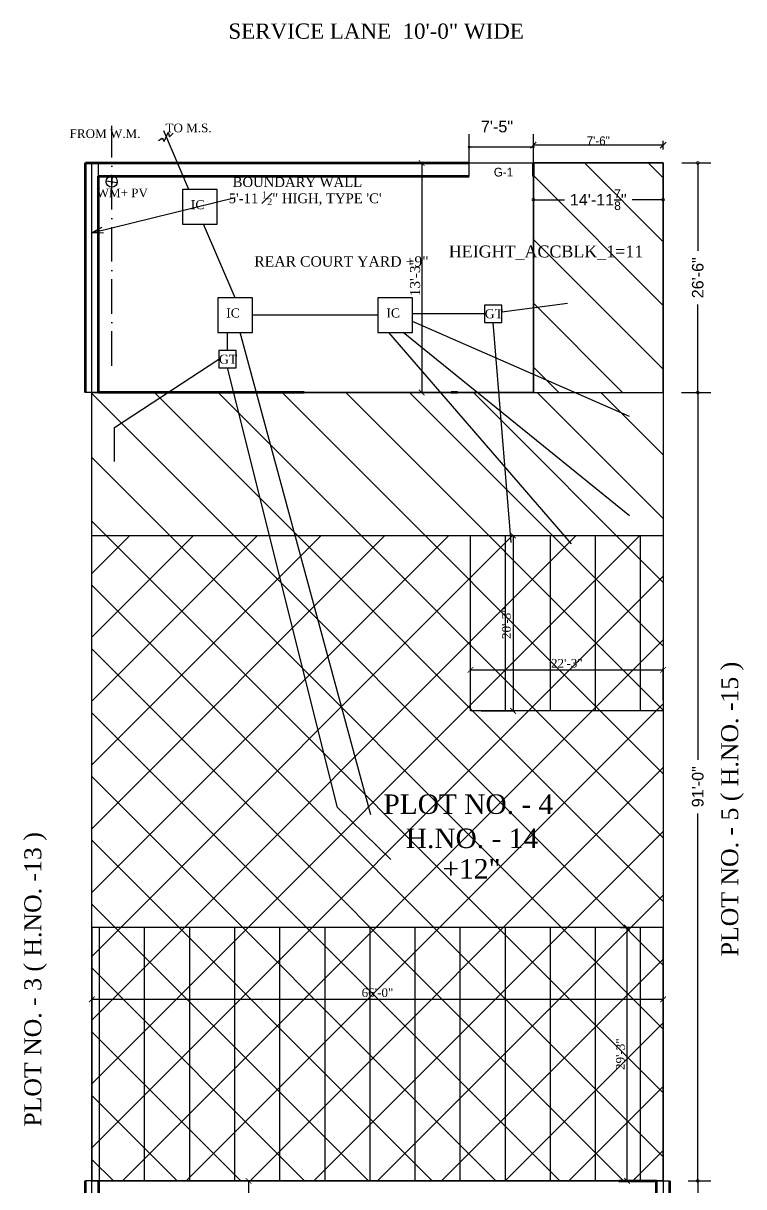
# Model space of a CAD drawing. Header units: feet. Extents: x -3489 to 100857, y -7396 to -4185.
# Drawn here: x 100358 to 100857, y -5696 to -4890 of the extents above; entities that cross this region are included whole.
import ezdxf
from ezdxf.enums import TextEntityAlignment as Align

# ---------------------------------------------------------------- set-up
doc = ezdxf.new("R2010")
doc.units = ezdxf.units.FT
doc.header["$MEASUREMENT"] = 0
doc.linetypes.add('ACAD_ISO10W100', pattern=[18, 12, -3, 0, -3])
doc.linetypes.add('CENTER', pattern=[2, 1.25, -0.25, 0.25, -0.25])
for name, color, linetype in [('ACCBLK_1', 7, 'Continuous'), ('ACCBLK_1_DIST_BOUNDARY', 7, 'Continuous'), ('DIMENSIONS', 7, 'Continuous'), ('DOOR', 175, 'Continuous'), ('SEWERAGE', 163, 'Continuous'), ('TEXT', 5, 'Continuous'), ('TOILET FIXTURES', 35, 'Continuous'), ('WALL', 1, 'Continuous')]:
    doc.layers.add(name, color=color, linetype=linetype)
for name, color, linetype, plot in [('BLK_1_COVERED_AREA', 140, 'Continuous', False), ('BLK_1_LVL_0_BLDG_FOOT_PRINT', 1, 'Continuous', False), ('BLK_1_LVL_0_FRONT_SETBACK', 2, 'Continuous', False), ('BLK_1_LVL_0_REAR_SETBACK', 11, 'Continuous', False), ('PLOT_BOUNDARY', 70, 'Continuous', False)]:
    doc.layers.add(name, color=color, linetype=linetype, plot=plot)
for name, color, linetype, lineweight in [('ELEVATION 1', 10, 'Continuous', 35), ('Grid', 252, 'CENTER', 20), ('SANTRY', 7, 'Continuous', 15), ('WIN', 160, 'Continuous', 25)]:
    doc.layers.add(name, color=color, linetype=linetype, lineweight=lineweight)
doc.styles.add('33', font='arial.ttf', dxfattribs={"height": 8})
doc.styles.add('SHABNAM', font='times.ttf')
doc.styles.add('VINOD', font='times.ttf')
doc.dimstyles.new('arrow', dxfattribs={"dimtxt": 6, "dimasz": 4, "dimexe": 3, "dimexo": 6, "dimgap": 0, "dimtad": 1, "dimzin": 3, "dimdsep": 46, "dimlunit": 4, "dimtxsty": 'Standard', "dimblk": 'OBLIQUE', "dimcen": 12, "dimclrd": 7, "dimclre": 256, "dimclrt": 7, "dimadec": 0, "dimazin": 0, "dimtfac": 1, "dimtofl": 0, "dimtmove": 0, "dimatfit": 3, "dimfxl": 3, "dimfxlon": 1, "dimtolj": 1, "dimtzin": 0, "dimlwd": -1, "dimlwe": -1, "dimarcsym": 0})
doc.dimstyles.get("Standard").update_dxf_attribs({"dimtxt": 3.75, "dimasz": 2.875, "dimexe": 1.25, "dimexo": 7.5, "dimgap": 1.5, "dimtad": 1, "dimdec": 1, "dimzin": 3, "dimdsep": 46, "dimlunit": 4, "dimtxsty": 'VINOD', "dimblk": 'ARCHTICK', "dimblk1": 'ARCHTICK', "dimblk2": 'ARCHTICK', "dimcen": 0.09, "dimclrd": 256, "dimclre": 256, "dimclrt": 256, "dimadec": 0, "dimazin": 0, "dimtfac": 1, "dimtdec": 1, "dimtofl": 0, "dimtmove": 2, "dimatfit": 3, "dimfxl": 2, "dimtolj": 1, "dimtzin": 0, "dimlwd": -1, "dimlwe": -1, "dimarcsym": 0})
doc.dimstyles.new('Standard$0', dxfattribs={"dimtxt": 9, "dimasz": 9, "dimexe": 9, "dimexo": 9, "dimgap": 4.8125, "dimtad": 0, "dimdec": 3, "dimzin": 3, "dimdsep": 46, "dimlunit": 4, "dimtxsty": '33', "dimblk": 'DOTSMALL', "dimblk1": 'ARCHTICK', "dimblk2": 'ARCHTICK', "dimcen": 0.09, "dimclrd": 256, "dimclre": 256, "dimclrt": 256, "dimadec": 0, "dimazin": 0, "dimtfac": 0.75, "dimtdec": 3, "dimtix": 1, "dimtofl": 0, "dimtmove": 2, "dimatfit": 3, "dimldrblk": 'DOTSMALL', "dimfxl": 1, "dimtolj": 1, "dimtzin": 0, "dimlwd": -1, "dimlwe": -1, "dimarcsym": 0})
doc.dimstyles.new('VINOD 1', dxfattribs={"dimtxt": 7, "dimasz": 4, "dimexe": 0.25, "dimexo": 2, "dimgap": 1, "dimtad": 1, "dimzin": 3, "dimdsep": 46, "dimlunit": 4, "dimtxsty": 'VINOD', "dimblk": 'ARCHTICK', "dimcen": 0.09, "dimclrd": 256, "dimclre": 256, "dimclrt": 256, "dimadec": 0, "dimazin": 0, "dimtfac": 1, "dimtofl": 0, "dimtmove": 2, "dimatfit": 3, "dimldrblk": 'OPEN90', "dimfxl": 0.25, "dimtolj": 1, "dimtzin": 0, "dimlwd": -1, "dimlwe": -1, "dimarcsym": 0})
pattern_1 = [(90, (-87402.122, 4911.927), (-31.25, 5e-15), [])]

# ---------------------------------------------------------------- blocks, each defined once
blk = doc.blocks.new('_DotSmall')
at = {"color": 0, "linetype": 'ByBlock', "const_width": 0.5}
blk.add_lwpolyline([(-0.0625, 0, 1), (0.0625, 0, 1)], format="xyb", close=True, dxfattribs=at)
blk = doc.blocks.new('*D46')
at = {"layer": 'Defpoints', "color": 0, "transparency": 16777216}
for p in [(100804.86, -4986.46), (100804.84, -5145.46), (100825.01, -5145.46)]:
    blk.add_point(p, dxfattribs=at)
at = {"layer": 'DIMENSIONS', "transparency": 16777216}
for p, q in [((100813.86, -4986.46), (100834.01, -4986.46)), ((100825.01, -4986.46), (100825.01, -5047.34)), ((100825.01, -5145.46), (100825.01, -5084.59)), ((100813.84, -5145.46), (100834.01, -5145.46))]:
    blk.add_line(p, q, dxfattribs=at)
at = {"layer": 'DIMENSIONS', "transparency": 16777216, "xscale": 4, "yscale": 4, "zscale": 4}
for p, rotation in [((100825.01, -4986.46), 90), ((100825.01, -5145.46), 270)]:
    blk.add_blockref('_DotSmall', p, dxfattribs=dict(at, rotation=rotation))
at = {"layer": 'DIMENSIONS', "lineweight": 25, "transparency": 16777216, "insert": (100825.01, -5065.96), "char_height": 8, "attachment_point": 5, "rotation": 90, "style": '33'}
blk.add_mtext('\\A1;26\'-6"', dxfattribs=at)
blk = doc.blocks.new('_ArchTick')
at = {"color": 0, "linetype": 'ByBlock', "const_width": 0.15}
blk.add_lwpolyline([(-0.5, -0.5), (0.5, 0.5)], dxfattribs=at)
blk = doc.blocks.new('*D47')
at = {"layer": 'Defpoints', "color": 0, "transparency": 16777216}
for p in [(100804.78, -5145.46), (100809.28, -5691.46), (100825.01, -5691.46)]:
    blk.add_point(p, dxfattribs=at)
at = {"layer": 'DIMENSIONS', "transparency": 16777216}
for p, q in [((100813.78, -5145.46), (100834.01, -5145.46)), ((100825.01, -5145.46), (100825.01, -5399.91)), ((100825.01, -5691.46), (100825.01, -5437.02)), ((100818.28, -5691.46), (100834.01, -5691.46))]:
    blk.add_line(p, q, dxfattribs=at)
at = {"layer": 'DIMENSIONS', "transparency": 16777216, "xscale": 4, "yscale": 4, "zscale": 4}
for p, rotation in [((100825.01, -5145.46), 90), ((100825.01, -5691.46), 270)]:
    blk.add_blockref('_DotSmall', p, dxfattribs=dict(at, rotation=rotation))
at = {"layer": 'DIMENSIONS', "lineweight": 25, "transparency": 16777216, "insert": (100825.01, -5418.46), "char_height": 8, "attachment_point": 5, "rotation": 90, "style": '33'}
blk.add_mtext('\\A1;91\'-0"', dxfattribs=at)
blk = doc.blocks.new('*D48')
at = {"layer": 'Defpoints', "color": 0, "transparency": 16777216}
for p in [(100809.28, -5691.46), (100809.28, -5826.54), (100825.01, -5826.54)]:
    blk.add_point(p, dxfattribs=at)
at = {"layer": 'DIMENSIONS', "transparency": 16777216}
for p, q in [((100818.28, -5691.46), (100834.01, -5691.46)), ((100825.01, -5691.46), (100825.01, -5738.21)), ((100825.01, -5826.54), (100825.01, -5779.8)), ((100818.28, -5826.54), (100834.01, -5826.54))]:
    blk.add_line(p, q, dxfattribs=at)
at = {"layer": 'DIMENSIONS', "transparency": 16777216, "xscale": 4, "yscale": 4, "zscale": 4}
for p, rotation in [((100825.01, -5691.46), 90), ((100825.01, -5826.54), 270)]:
    blk.add_blockref('_DotSmall', p, dxfattribs=dict(at, rotation=rotation))
at = {"layer": 'DIMENSIONS', "lineweight": 25, "transparency": 16777216, "insert": (100825.01, -5759), "char_height": 8, "attachment_point": 5, "rotation": 90, "style": '33'}
blk.add_mtext('\\A1;22\'-6{\\H0.75x;\\S1/8;}"', dxfattribs=at)
blk = doc.blocks.new('*D149')
at = {"layer": 'Defpoints', "color": 0, "transparency": 16777216}
for p in [(100711.05, -4986.46), (100800.97, -4986.46), (100711.05, -5011.88)]:
    blk.add_point(p, dxfattribs=at)
at = {"layer": 'DIMENSIONS', "transparency": 16777216}
for p, q in [((100711.05, -4995.46), (100711.05, -5020.88)), ((100800.97, -4995.46), (100800.97, -5020.88)), ((100711.05, -5011.88), (100732.55, -5011.88)), ((100800.97, -5011.88), (100779.47, -5011.88))]:
    blk.add_line(p, q, dxfattribs=at)
at = {"layer": 'DIMENSIONS', "transparency": 16777216, "xscale": 4, "yscale": 4, "zscale": 4, "rotation": 180}
blk.add_blockref('_DotSmall', (100711.05, -5011.88), dxfattribs=at)
at = {"layer": 'DIMENSIONS', "transparency": 16777216, "xscale": 4, "yscale": 4, "zscale": 4}
blk.add_blockref('_DotSmall', (100800.97, -5011.88), dxfattribs=at)
at = {"layer": 'DIMENSIONS', "lineweight": 25, "transparency": 16777216, "insert": (100756.01, -5011.88), "char_height": 8, "attachment_point": 5, "style": '33'}
blk.add_mtext('\\A1;14\'-11{\\H0.75x;\\S7/8;}"', dxfattribs=at)
blk = doc.blocks.new('*D150')
at = {"layer": 'Defpoints', "color": 0, "transparency": 16777216}
for p in [(100666.55, -4975.43), (100666.55, -4995.54), (100711.05, -5004.39)]:
    blk.add_point(p, dxfattribs=at)
at = {"layer": 'DIMENSIONS', "transparency": 16777216}
for p, q in [((100666.55, -4986.54), (100666.55, -4966.43)), ((100711.05, -4995.39), (100711.05, -4966.43)), ((100711.05, -4975.43), (100666.55, -4975.43))]:
    blk.add_line(p, q, dxfattribs=at)
at = {"layer": 'DIMENSIONS', "transparency": 16777216, "xscale": 3, "yscale": 3, "zscale": 3, "rotation": 180}
blk.add_blockref('_DotSmall', (100666.55, -4975.43), dxfattribs=at)
at = {"layer": 'DIMENSIONS', "transparency": 16777216, "xscale": 3, "yscale": 3, "zscale": 3}
blk.add_blockref('_DotSmall', (100711.05, -4975.43), dxfattribs=at)
at = {"layer": 'DIMENSIONS', "lineweight": 25, "transparency": 16777216, "insert": (100685.84, -4961.3), "char_height": 8, "attachment_point": 5, "style": '33'}
blk.add_mtext('\\A1;7\'-5"', dxfattribs=at)
blk = doc.blocks.new('*D151')
at = {"layer": 'Defpoints', "color": 0, "transparency": 16777216}
for p in [(100800.97, -5337.55), (100667.47, -5365.96), (100800.97, -5365.96)]:
    blk.add_point(p, dxfattribs=at)
at = {"layer": 'DIMENSIONS', "transparency": 16777216}
for p, q in [((100667.47, -5358.46), (100667.47, -5336.3)), ((100667.47, -5337.55), (100800.97, -5337.55)), ((100800.97, -5358.46), (100800.97, -5336.3))]:
    blk.add_line(p, q, dxfattribs=at)
at = {"layer": 'DIMENSIONS', "transparency": 16777216, "xscale": 4, "yscale": 4, "zscale": 4, "rotation": 180}
blk.add_blockref('_ArchTick', (100667.47, -5337.55), dxfattribs=at)
at = {"layer": 'DIMENSIONS', "transparency": 16777216, "xscale": 4, "yscale": 4, "zscale": 4}
blk.add_blockref('_ArchTick', (100800.97, -5337.55), dxfattribs=at)
at = {"layer": 'DIMENSIONS', "lineweight": 25, "transparency": 16777216, "insert": (100734.22, -5333), "char_height": 6, "attachment_point": 5, "style": 'VINOD'}
blk.add_mtext('\\A1;22\'-3"', dxfattribs=at)
blk = doc.blocks.new('*D152')
at = {"layer": 'Defpoints', "color": 0, "transparency": 16777216}
for p in [(100667.47, -5244.46), (100667.47, -5365.96), (100696.95, -5365.96)]:
    blk.add_point(p, dxfattribs=at)
at = {"layer": 'DIMENSIONS', "transparency": 16777216}
for p, q in [((100674.97, -5244.46), (100698.2, -5244.46)), ((100696.95, -5244.46), (100696.95, -5365.96)), ((100674.97, -5365.96), (100698.2, -5365.96))]:
    blk.add_line(p, q, dxfattribs=at)
at = {"layer": 'DIMENSIONS', "transparency": 16777216, "xscale": 4, "yscale": 4, "zscale": 4}
for p, rotation in [((100696.95, -5244.46), 90), ((100696.95, -5365.96), 270)]:
    blk.add_blockref('_ArchTick', p, dxfattribs=dict(at, rotation=rotation))
at = {"layer": 'DIMENSIONS', "lineweight": 25, "transparency": 16777216, "insert": (100692.4, -5305.21), "char_height": 6, "attachment_point": 5, "rotation": 90, "style": 'VINOD'}
blk.add_mtext('\\A1;20\'-3"', dxfattribs=at)
blk = doc.blocks.new('*D153')
at = {"layer": 'Defpoints', "color": 0, "transparency": 16777216}
for p in [(100800.97, -5565.72), (100800.97, -5565.72), (100405.05, -5593.1)]:
    blk.add_point(p, dxfattribs=at)
at = {"layer": 'DIMENSIONS', "transparency": 16777216}
for p, q in [((100800.97, -5558.22), (100800.97, -5564.47)), ((100405.05, -5585.6), (100405.05, -5564.47)), ((100405.05, -5565.72), (100800.97, -5565.72))]:
    blk.add_line(p, q, dxfattribs=at)
at = {"layer": 'DIMENSIONS', "transparency": 16777216, "xscale": 4, "yscale": 4, "zscale": 4, "rotation": 180}
blk.add_blockref('_ArchTick', (100405.05, -5565.72), dxfattribs=at)
at = {"layer": 'DIMENSIONS', "transparency": 16777216, "xscale": 4, "yscale": 4, "zscale": 4}
blk.add_blockref('_ArchTick', (100800.97, -5565.72), dxfattribs=at)
at = {"layer": 'DIMENSIONS', "lineweight": 25, "transparency": 16777216, "insert": (100603.01, -5561.17), "char_height": 6, "attachment_point": 5, "style": 'VINOD'}
blk.add_mtext('\\A1;66\'-0"', dxfattribs=at)
blk = doc.blocks.new('*D154')
at = {"layer": 'Defpoints', "color": 0, "transparency": 16777216}
for p in [(100763.89, -5515.96), (100763.89, -5691.46), (100775.92, -5691.46)]:
    blk.add_point(p, dxfattribs=at)
at = {"layer": 'DIMENSIONS', "transparency": 16777216}
for p, q in [((100771.39, -5515.96), (100777.17, -5515.96)), ((100775.92, -5515.96), (100775.92, -5691.46)), ((100771.39, -5691.46), (100777.17, -5691.46))]:
    blk.add_line(p, q, dxfattribs=at)
at = {"layer": 'DIMENSIONS', "transparency": 16777216, "xscale": 4, "yscale": 4, "zscale": 4}
for p, rotation in [((100775.92, -5515.96), 90), ((100775.92, -5691.46), 270)]:
    blk.add_blockref('_ArchTick', p, dxfattribs=dict(at, rotation=rotation))
at = {"layer": 'DIMENSIONS', "lineweight": 25, "transparency": 16777216, "insert": (100771.36, -5603.71), "char_height": 6, "attachment_point": 5, "rotation": 90, "style": 'VINOD'}
blk.add_mtext('\\A1;29\'-3"', dxfattribs=at)
blk = doc.blocks.new('*D187')
at = {"layer": 'BLK_1_LVL_0_FRONT_SETBACK', "linetype": 'CENTER', "transparency": 16777216}
for p, q in [((100513.68, -5691.46), (100513.43, -5691.46)), ((100513.68, -5826.54), (100513.43, -5826.54))]:
    blk.add_line(p, q, dxfattribs=at)
at = {"layer": 'BLK_1_LVL_0_FRONT_SETBACK', "transparency": 16777216}
blk.add_line((100513.68, -5691.46), (100513.68, -5826.54), dxfattribs=at)
at = {"layer": 'Defpoints', "color": 0, "transparency": 16777216}
for p in [(100513.68, -5691.46), (100513.68, -5826.54), (100513.68, -5826.54)]:
    blk.add_point(p, dxfattribs=at)
at = {"layer": 'BLK_1_LVL_0_FRONT_SETBACK', "transparency": 16777216, "xscale": 4, "yscale": 4, "zscale": 4}
for p, rotation in [((100513.68, -5691.46), 90), ((100513.68, -5826.54), 270)]:
    blk.add_blockref('_ArchTick', p, dxfattribs=dict(at, rotation=rotation))
at = {"layer": 'BLK_1_LVL_0_FRONT_SETBACK', "transparency": 16777216, "insert": (100509.12, -5759), "char_height": 7, "attachment_point": 5, "rotation": 90, "style": 'VINOD'}
blk.add_mtext('\\A1;11\'-3"', dxfattribs=at)
blk = doc.blocks.new('_Open90')
at = {"color": 0, "linetype": 'ByBlock', "lineweight": -2}
for p, q in [((0, 0), (-1, 0)), ((-0.5, 0.5), (0, 0)), ((0, 0), (-0.5, -0.5))]:
    blk.add_line(p, q, dxfattribs=at)
blk = doc.blocks.new('*D188')
at = {"layer": 'BLK_1_LVL_0_REAR_SETBACK', "linetype": 'CENTER', "transparency": 16777216}
for p, q in [((100632.14, -4986.46), (100633.89, -4986.46)), ((100632.14, -5145.46), (100633.89, -5145.46))]:
    blk.add_line(p, q, dxfattribs=at)
at = {"layer": 'BLK_1_LVL_0_REAR_SETBACK', "transparency": 16777216}
blk.add_line((100633.64, -4986.46), (100633.64, -5145.46), dxfattribs=at)
at = {"layer": 'Defpoints', "color": 0, "transparency": 16777216}
for p in [(100621.13, -4986.46), (100621.13, -5145.46), (100633.64, -5145.46)]:
    blk.add_point(p, dxfattribs=at)
at = {"layer": 'BLK_1_LVL_0_REAR_SETBACK', "transparency": 16777216, "xscale": 4, "yscale": 4, "zscale": 4}
for p, rotation in [((100633.64, -4986.46), 90), ((100633.64, -5145.46), 270)]:
    blk.add_blockref('_ArchTick', p, dxfattribs=dict(at, rotation=rotation))
at = {"layer": 'BLK_1_LVL_0_REAR_SETBACK', "transparency": 16777216, "insert": (100629.08, -5065.96), "char_height": 7, "attachment_point": 5, "rotation": 90, "style": 'VINOD'}
blk.add_mtext('\\A1;13\'-3"', dxfattribs=at)
blk = doc.blocks.new('_Oblique')
at = {"layer": 'DOOR', "color": 0, "lineweight": -2}
blk.add_line((-0.5, -0.5), (0.5, 0.5), dxfattribs=at)
blk = doc.blocks.new('*D189')
at = {"layer": 'ACCBLK_1_DIST_BOUNDARY', "transparency": 16777216}
for p, q in [((100711.05, -4977.1), (100711.05, -4971.1)), ((100800.97, -4977.1), (100800.97, -4971.1))]:
    blk.add_line(p, q, dxfattribs=at)
at = {"layer": 'ACCBLK_1_DIST_BOUNDARY', "color": 7, "transparency": 16777216}
blk.add_line((100800.97, -4974.1), (100711.05, -4974.1), dxfattribs=at)
at = {"layer": 'Defpoints', "color": 0, "transparency": 16777216}
for p in [(100711.05, -4974.1), (100711.05, -4986.46), (100800.97, -4986.46)]:
    blk.add_point(p, dxfattribs=at)
at = {"layer": 'ACCBLK_1_DIST_BOUNDARY', "color": 7, "transparency": 16777216, "xscale": 4, "yscale": 4, "zscale": 4, "rotation": 180}
blk.add_blockref('_Oblique', (100711.05, -4974.1), dxfattribs=at)
at = {"layer": 'ACCBLK_1_DIST_BOUNDARY', "color": 7, "transparency": 16777216, "xscale": 4, "yscale": 4, "zscale": 4}
blk.add_blockref('_Oblique', (100800.97, -4974.1), dxfattribs=at)
at = {"layer": 'ACCBLK_1_DIST_BOUNDARY', "color": 7, "transparency": 16777216, "insert": (100756.01, -4971.1), "char_height": 6, "attachment_point": 5}
blk.add_mtext('\\A1;7\'-6"', dxfattribs=at)

msp = doc.modelspace()

# ---------------------------------------------------------------- hatches: boundary and pattern name
at = {"layer": 'WALL'}
h = msp.add_hatch(dxfattribs=at)
h.set_pattern_fill('ANSI31', color=256, scale=250, angle=90)
h.set_pattern_definition([(135, (-76249.584, 5972.072), (-22.097087, -22.097087), [])])
h.paths.add_polyline_path([(100801.04854, -4986.46468), (100711.04854, -4986.46468), (100711.04854, -5145.46468), (100801.0305, -5145.46469)])
h = msp.add_hatch(dxfattribs=at)
h.set_pattern_fill('ANSI31', color=256, scale=250, angle=90)
h.set_pattern_definition([(135, (-87402.122, 4911.927), (-22.097087, -22.097087), [])])
h.paths.add_polyline_path([(100800.96854, -5691.46468), (100405.04854, -5691.46468), (100405.04854, -5145.46468), (100800.96854, -5145.46468)])
h = msp.add_hatch(dxfattribs=at)
h.set_pattern_fill('ANSI31', color=256, scale=250)
h.set_pattern_definition([(45, (-87402.122, 4911.927), (-22.097087, 22.097087), [])])
h.paths.add_polyline_path([(100405.04854, -5244.46468), (100800.96854, -5244.46468), (100800.96854, -5691.46468), (100405.04854, -5691.46468)])
h = msp.add_hatch(dxfattribs=at)
h.set_pattern_fill('ANSI31', color=256, scale=250, angle=45)
h.set_pattern_definition(pattern_1)
h.paths.add_polyline_path([(100667.46854, -5244.46468), (100800.96854, -5244.46468), (100800.96854, -5365.96468), (100667.46854, -5365.96468)])
h = msp.add_hatch(dxfattribs=at)
h.set_pattern_fill('ANSI31', color=256, scale=250, angle=45)
h.set_pattern_definition(pattern_1)
h.paths.add_polyline_path([(100405.04854, -5691.46468), (100800.96854, -5691.46468), (100800.96854, -5515.96468), (100404.96854, -5515.96468)])

# ---------------------------------------------------------------- linework, layer by layer
at = {"color": 5, "linetype": 'ACAD_ISO10W100', "lineweight": -3, "ltscale": 2}
msp.add_line((100418.82953, -5127.00801), (100418.82953, -4960.7837), dxfattribs=at)
for p, q in [((100666.54854, -4995.54468), (100666.54854, -4986.46468)), ((100409.62854, -5103.75371), (100409.62854, -5103.75371)), ((100409.62854, -5145.46468), (100400.62854, -5145.46468)), ((100405.04854, -5691.46468), (100400.54854, -5691.46468)), ((100800.96854, -5691.46468), (100805.38854, -5691.46468))]:
    msp.add_line(p, q)
msp.add_lwpolyline([(100711.04854, -4986.46468), (100800.96854, -4986.46468), (100800.96854, -5691.46468), (100796.46854, -5691.46468), (100796.46854, -5691.46468), (100405.04854, -5691.46468), (100405.04854, -5145.46468), (100711.04854, -5145.46468), (100711.04854, -4986.46468)])
at = {"layer": 'ACCBLK_1', "color": 7, "ltscale": 0.75}
msp.add_lwpolyline([(100800.96854, -4986.46468), (100711.04854, -4986.46468), (100711.04854, -5145.46468), (100800.96854, -5145.46468)], close=True, dxfattribs=at)
at = {"layer": 'BLK_1_COVERED_AREA'}
msp.add_lwpolyline([(100405.04854, -5145.46468), (100711.04854, -5145.46468), (100711.04854, -4986.46468), (100800.96854, -4986.46468), (100800.96854, -5691.46468), (100405.04854, -5691.46468)], close=True, dxfattribs=at)
at = {"layer": 'BLK_1_LVL_0_BLDG_FOOT_PRINT', "color": 25}
msp.add_lwpolyline([(100405.04854, -5145.46468), (100800.96854, -5145.46468), (100800.96854, -5691.46468), (100405.04854, -5691.46468)], close=True, dxfattribs=at)
at = {"layer": 'BLK_1_LVL_0_FRONT_SETBACK'}
msp.add_lwpolyline([(100409.62854, -5691.46468), (100796.38854, -5691.46468), (100796.38854, -5826.54468), (100409.62854, -5826.54468)], close=True, dxfattribs=at)
at = {"layer": 'BLK_1_LVL_0_REAR_SETBACK'}
msp.add_lwpolyline([(100409.62854, -4986.46468), (100711.04854, -4986.46468), (100711.04854, -5145.46468), (100409.62854, -5145.46468)], close=True, dxfattribs=at)
at = {"layer": 'ELEVATION 1', "lineweight": 70}
msp.add_line((100552.12854, -5145.46468), (100517.62854, -5145.46468), dxfattribs=at)
at = {"layer": 'Grid'}
msp.add_line((100653.96854, -5145.46468), (100623.96854, -5145.46468), dxfattribs=at)
at = {"layer": 'PLOT_BOUNDARY'}
msp.add_lwpolyline([(100405.04854, -4986.46468), (100800.96854, -4986.46468), (100800.96854, -5826.54468), (100405.04854, -5826.54468)], close=True, dxfattribs=at)
at = {"layer": 'SANTRY', "lineweight": -3}
for p, q in [((100734.62855, -5083.77275), (100689.20909, -5089.7837)), ((100695.57342, -5249.25559), (100683.20909, -5096.91971)), ((100498.98015, -5116.37132), (100498.98015, -5103.79599))]:
    msp.add_line(p, q, dxfattribs=at)
for points in [[(100467.82953, -5028.7837), (100491.82953, -5028.7837), (100491.82953, -5004.7837), (100467.82953, -5004.7837)], [(100492.32953, -5103.79599), (100516.32953, -5103.79599), (100516.32953, -5079.79599), (100492.32953, -5079.79599)], [(100603.32953, -5103.7837), (100627.32953, -5103.7837), (100627.32953, -5079.7837), (100603.32953, -5079.7837)], [(100677.20909, -5096.91971), (100689.20909, -5096.91971), (100689.20909, -5084.91971), (100677.20909, -5084.91971)], [(100492.98015, -5128.37132), (100504.98015, -5128.37132), (100504.98015, -5116.37132), (100492.98015, -5116.37132)]]:
    msp.add_lwpolyline(points, close=True, dxfattribs=at)
at = {"layer": 'SEWERAGE', "lineweight": -3, "ltscale": 0.5}
for p, q in [((100419.09347, -4995.47383), (100418.56237, -5003.17389)), ((100415.01232, -4998.74551), (100422.64352, -4999.90221))]:
    msp.add_line(p, q, dxfattribs=at)
msp.add_circle((100418.82792, -4999.32386), 3.85918, dxfattribs=at)
at = {"layer": 'TOILET FIXTURES', "lineweight": -3}
for p, q in [((100472.18483, -5004.7837), (100454.82953, -4964.2837)), ((100504.32953, -5079.79599), (100482.46945, -5028.7837)), ((100603.32953, -5091.7837), (100516.32953, -5091.7969)), ((100677.20909, -5090.91971), (100627.32953, -5090.91971)), ((100777.71345, -5161.96468), (100627.32953, -5096.2837)), ((100598.38854, -5437.96468), (100507.82953, -5103.79599)), ((100737.57342, -5250.25559), (100610.82953, -5103.7837)), ((100777.71345, -5230.96468), (100620.82953, -5103.7837)), ((100575.32953, -5432.7837), (100498.98015, -5128.37132)), ((100612.32953, -5468.7837), (100575.32953, -5432.7837))]:
    msp.add_line(p, q, dxfattribs=at)
for points in [[(100451.32953, -4970.7837), (100453.82953, -4969.2837), (100455.19718, -4971.56311), (100457.82953, -4965.2837), (100458.82953, -4968.2837), (100461.32953, -4965.7837)], [(100420.82953, -5193.2837), (100420.82953, -5169.7837), (100492.98015, -5122.37132)]]:
    msp.add_lwpolyline(points, dxfattribs=at)
at = {"layer": 'WALL', "lineweight": 70}
for p, q in [((100400.62854, -5145.46468), (100400.62854, -4986.46468)), ((100711.04854, -4995.54468), (100711.04854, -4986.46468)), ((100409.62854, -5145.46468), (100409.62854, -4995.54468)), ((100409.62854, -4995.54468), (100666.54854, -4995.54468)), ((100552.12854, -5145.46468), (100409.62854, -5145.46468)), ((100658.46854, -5145.46468), (100653.96854, -5145.46468)), ((100400.62854, -5826.54468), (100400.62854, -5691.46468)), ((100409.62854, -5691.46468), (100409.62854, -5817.38468)), ((100770.38854, -5691.46468), (100796.38854, -5691.46468))]:
    msp.add_line(p, q, dxfattribs=at)
for points in [[(100400.62854, -4986.46468), (100666.54854, -4986.46468)], [(100409.54854, -5691.46468), (100409.54854, -5709.46468), (100400.54854, -5709.46468), (100400.54854, -5691.46468)], [(100409.54854, -5691.46468), (100409.54854, -5709.46468), (100400.54854, -5709.46468), (100400.54854, -5691.46468)], [(100805.46854, -5691.46468), (100805.46854, -5831.04468), (100787.46854, -5831.04468), (100787.46854, -5794.88468), (100796.46854, -5794.88468), (100796.46854, -5691.46468)], [(100805.38854, -5691.46468), (100805.38854, -5709.46468), (100796.38854, -5709.46468), (100796.38854, -5691.46468)]]:
    msp.add_lwpolyline(points, dxfattribs=at)
at = {"layer": 'WALL'}
for points in [[(100800.96854, -5691.46468), (100405.04854, -5691.46468), (100405.04854, -5145.46468), (100800.96854, -5145.46468)], [(100405.04854, -5244.46468), (100800.96854, -5244.46468), (100800.96854, -5691.46468), (100405.04854, -5691.46468)], [(100667.46854, -5244.46468), (100800.96854, -5244.46468), (100800.96854, -5365.96468), (100667.46854, -5365.96468)], [(100405.04854, -5691.46468), (100800.96854, -5691.46468), (100800.96854, -5515.96468), (100404.96854, -5515.96468)]]:
    msp.add_lwpolyline(points, close=True, dxfattribs=at)
msp.add_lwpolyline([(100667.46854, -5244.46468), (100800.96854, -5244.46468), (100800.96854, -5365.96468), (100667.46854, -5365.96468), (100667.46854, -5244.46468)], dxfattribs=at)
at = {"layer": 'WIN'}
msp.add_line((100754.46854, -5691.46468), (100696.46854, -5691.46468), dxfattribs=at)

# ---------------------------------------------------------------- texts
at = {"insert": (100690.31958, -4989.81879), "char_height": 6, "width": 69.2159404, "attachment_point": 2}
msp.add_mtext('{\\fUtsaah|b0|i0|c0|p34;G-1}', dxfattribs=at)
at = {"layer": 'ACCBLK_1', "color": 7, "insert": (100652.44143, -5043.62842), "char_height": 9.876941, "width": 105.3540376, "attachment_point": 1}
msp.add_mtext('{\\fGeorgia|b0|i0|c0|p18;\\H0.83333x;HEIGHT_ACCBLK_1=11}', dxfattribs=at)
at = {"layer": 'SANTRY', "lineweight": -3, "style": 'VINOD'}
for s, p in [('IC', (100478.40695, -5015.35236)), ('IC', (100502.90695, -5090.36465)), ('IC', (100613.90695, -5090.35236)), ('GT', (100683.71524, -5090.90444)), ('GT', (100499.48629, -5122.35605))]:
    msp.add_text(s, height=6.274966, dxfattribs=at).set_placement(p, align=Align.MIDDLE)
at = {"layer": 'TEXT', "color": 5, "style": 'VINOD'}
for s, p in [('PLOT NO. - 5 ( H.NO. -15 ) ', (100848.68064, -5431.70726)), ('PLOT NO. - 3 ( H.NO. -13 ) ', (100365.68064, -5549.70726))]:
    msp.add_text(s, height=11.8018756, rotation=90, dxfattribs=at).set_placement(p, align=Align.MIDDLE)
for s, height, p in [('PLOT NO. - 4 ', 13.4878578, (100668.52106, -5430.61539)), ('H.NO. - 14', 13.487858, (100668.44149, -5454.27325)), ('+12"', 13.487858, (100668.19202, -5475.24022))]:
    msp.add_text(s, height=height, dxfattribs=at).set_placement(p, align=Align.MIDDLE)
at = {"layer": 'TEXT', "color": 5, "insert": (100602.08328, -4889.86645), "char_height": 10.5373889, "width": 337.9083394, "attachment_point": 2, "style": 'VINOD'}
msp.add_mtext('SERVICE LANE  10\'-0" WIDE', dxfattribs=at)
at = {"layer": 'TEXT', "char_height": 6.7479885, "attachment_point": 2, "style": 'SHABNAM'}
for s, insert, width in [('BOUNDARY WALL', (100547.51544, -4996.30273), 240.3666278), ('\\A1;5\'-11 {\\H0.7x;\\S1#2;}" HIGH, TYPE \'C\'', (100552.86103, -5006.20773), 106.2590704)]:
    msp.add_mtext(s, dxfattribs=dict(at, insert=insert, width=width))
at = {"layer": 'TEXT', "color": 5, "lineweight": 25, "insert": (100578.03076, -5051.04732), "char_height": 7.2, "width": 265.8001418, "attachment_point": 2, "style": 'VINOD'}
msp.add_mtext('REAR COURT YARD +9"', dxfattribs=at)
at = {"layer": 'TOILET FIXTURES', "lineweight": -3, "char_height": 6, "width": 131.5001182, "attachment_point": 2, "style": 'VINOD'}
for s, insert in [('FROM W.M.', (100414.18374, -4963.14266)), ('TO M.S.', (100472.05884, -4959.18121)), ('WM+ PV', (100426.12135, -5004.16194))]:
    msp.add_mtext(s, dxfattribs=dict(at, insert=insert))

# ---------------------------------------------------------------- dimensions: what is measured, and where the dimension line sits
at = {"layer": 'ACCBLK_1_DIST_BOUNDARY'}
dim = msp.add_linear_dim(base=(100711.04854, -4974.09952), p1=(100800.96854, -4986.46468), p2=(100711.04854, -4986.46468), dimstyle='arrow', override={"dimtmove": 1}, dxfattribs=at)
dim.commit()
dim.dimension.update_dxf_attribs({"geometry": '*D189', "text_midpoint": (100756.00854, -4971.09952)})
at = {"layer": 'BLK_1_LVL_0_FRONT_SETBACK', "color": 2}
dim = msp.add_linear_dim(base=(100513.68006, -5826.54468), p1=(100513.68006, -5691.46468), p2=(100513.68006, -5826.54468), angle=90, dimstyle='VINOD 1', override={"dimfxl": 1.5, "dimfxlon": 1}, dxfattribs=at)
dim.commit()
dim.dimension.update_dxf_attribs({"geometry": '*D187', "text_midpoint": (100509.11949, -5759.00468)})
at = {"layer": 'BLK_1_LVL_0_REAR_SETBACK', "color": 2}
dim = msp.add_linear_dim(base=(100633.63895, -5145.46468), p1=(100621.1332, -4986.46468), p2=(100621.1332, -5145.46468), angle=90, dimstyle='VINOD 1', override={"dimfxl": 1.5, "dimfxlon": 1}, dxfattribs=at)
dim.commit()
dim.dimension.update_dxf_attribs({"geometry": '*D188', "text_midpoint": (100629.07838, -5065.96468)})
at = {"layer": 'DIMENSIONS', "lineweight": 25}
dim = msp.add_linear_dim(base=(100666.54854, -4975.43083), p1=(100711.04854, -5004.39114), p2=(100666.54854, -4995.54468), angle=180, dimstyle='Standard$0', override={"dimtxt": 4.5, "dimasz": 3, "dimlfac": 2}, dxfattribs=at)
dim.commit()
dim.dimension.update_dxf_attribs({"geometry": '*D150', "text_midpoint": (100685.84066, -4961.30475), "dimtype": 160})
for base, p1, p2, angle, override, picture, middle in [((100711.04854, -5011.87633), (100800.96854, -4986.46468), (100711.04854, -4986.46468), 180, {"dimtxt": 6, "dimasz": 4, "dimlfac": 2}, '*D149', (100756.00854, -5011.87633)), ((100825.00868, -5145.46469), (100804.8557, -4986.46468), (100804.83833, -5145.46469), 90, {"dimtxt": 6, "dimasz": 4, "dimlfac": 2}, '*D46', (100825.00868, -5065.96468)), ((100825.00868, -5691.46468), (100804.7757, -5145.46468), (100809.2757, -5691.46468), 90, {"dimtxt": 6, "dimasz": 4, "dimlfac": 2}, '*D47', (100825.00868, -5418.46468)), ((100696.94867, -5365.96468), (100667.46854, -5244.46468), (100667.46854, -5365.96468), 90, {"dimtxt": 6, "dimasz": 4, "dimexe": 1.25, "dimexo": 7.5, "dimgap": 1.5, "dimtad": 1, "dimdec": 1, "dimlfac": 2, "dimtxsty": 'VINOD', "dimblk": 'ArchTick', "dimtfac": 1, "dimtdec": 1, "dimtix": 0, "dimfxl": 2}, '*D152', (100692.39676, -5305.21468)), ((100775.91775, -5691.46468), (100763.88786, -5515.96468), (100763.88786, -5691.46468), 90, {"dimtxt": 6, "dimasz": 4, "dimexe": 1.25, "dimexo": 7.5, "dimgap": 1.5, "dimtad": 1, "dimdec": 1, "dimlfac": 2, "dimtxsty": 'VINOD', "dimblk": 'ArchTick', "dimtfac": 1, "dimtdec": 1, "dimtix": 0, "dimfxl": 2}, '*D154', (100771.35719, -5603.71468)), ((100825.00868, -5826.54468), (100809.2757, -5691.46468), (100809.2757, -5826.54468), 90, {"dimtxt": 6, "dimasz": 4, "dimlfac": 2}, '*D48', (100825.00868, -5759.00468))]:
    dim = msp.add_linear_dim(base=base, p1=p1, p2=p2, angle=angle, dimstyle='Standard$0', override=override, dxfattribs=at)
    dim.commit()
    dim.dimension.update_dxf_attribs({"geometry": picture, "text_midpoint": middle})
for base, p1, p2, picture, middle in [((100800.96854, -5337.55228), (100667.46854, -5365.96468), (100800.96854, -5365.96468), '*D151', (100734.21854, -5333.00037)), ((100800.96854, -5565.72384), (100405.04854, -5593.1011), (100800.96854, -5565.72384), '*D153', (100603.00854, -5561.17193))]:
    dim = msp.add_linear_dim(base=base, p1=p1, p2=p2, dimstyle='Standard$0', override={"dimtxt": 6, "dimasz": 4, "dimexe": 1.25, "dimexo": 7.5, "dimgap": 1.5, "dimtad": 1, "dimdec": 1, "dimlfac": 2, "dimtxsty": 'VINOD', "dimblk": 'ArchTick', "dimtfac": 1, "dimtdec": 1, "dimtix": 0, "dimfxl": 2}, dxfattribs=at)
    dim.commit()
    dim.dimension.update_dxf_attribs({"geometry": picture, "text_midpoint": middle})

# ---------------------------------------------------------------- leaders
at = {"layer": 'WALL', "lineweight": 25}
msp.add_leader([(100404.88854, -5034.95505), (100504.32953, -5010.2837)], dimstyle='Standard', override={"dimasz": 8, "dimtad": 0, "dimldrblk": 'Open30'}, dxfattribs=at)

doc.saveas('drawing.dxf')
